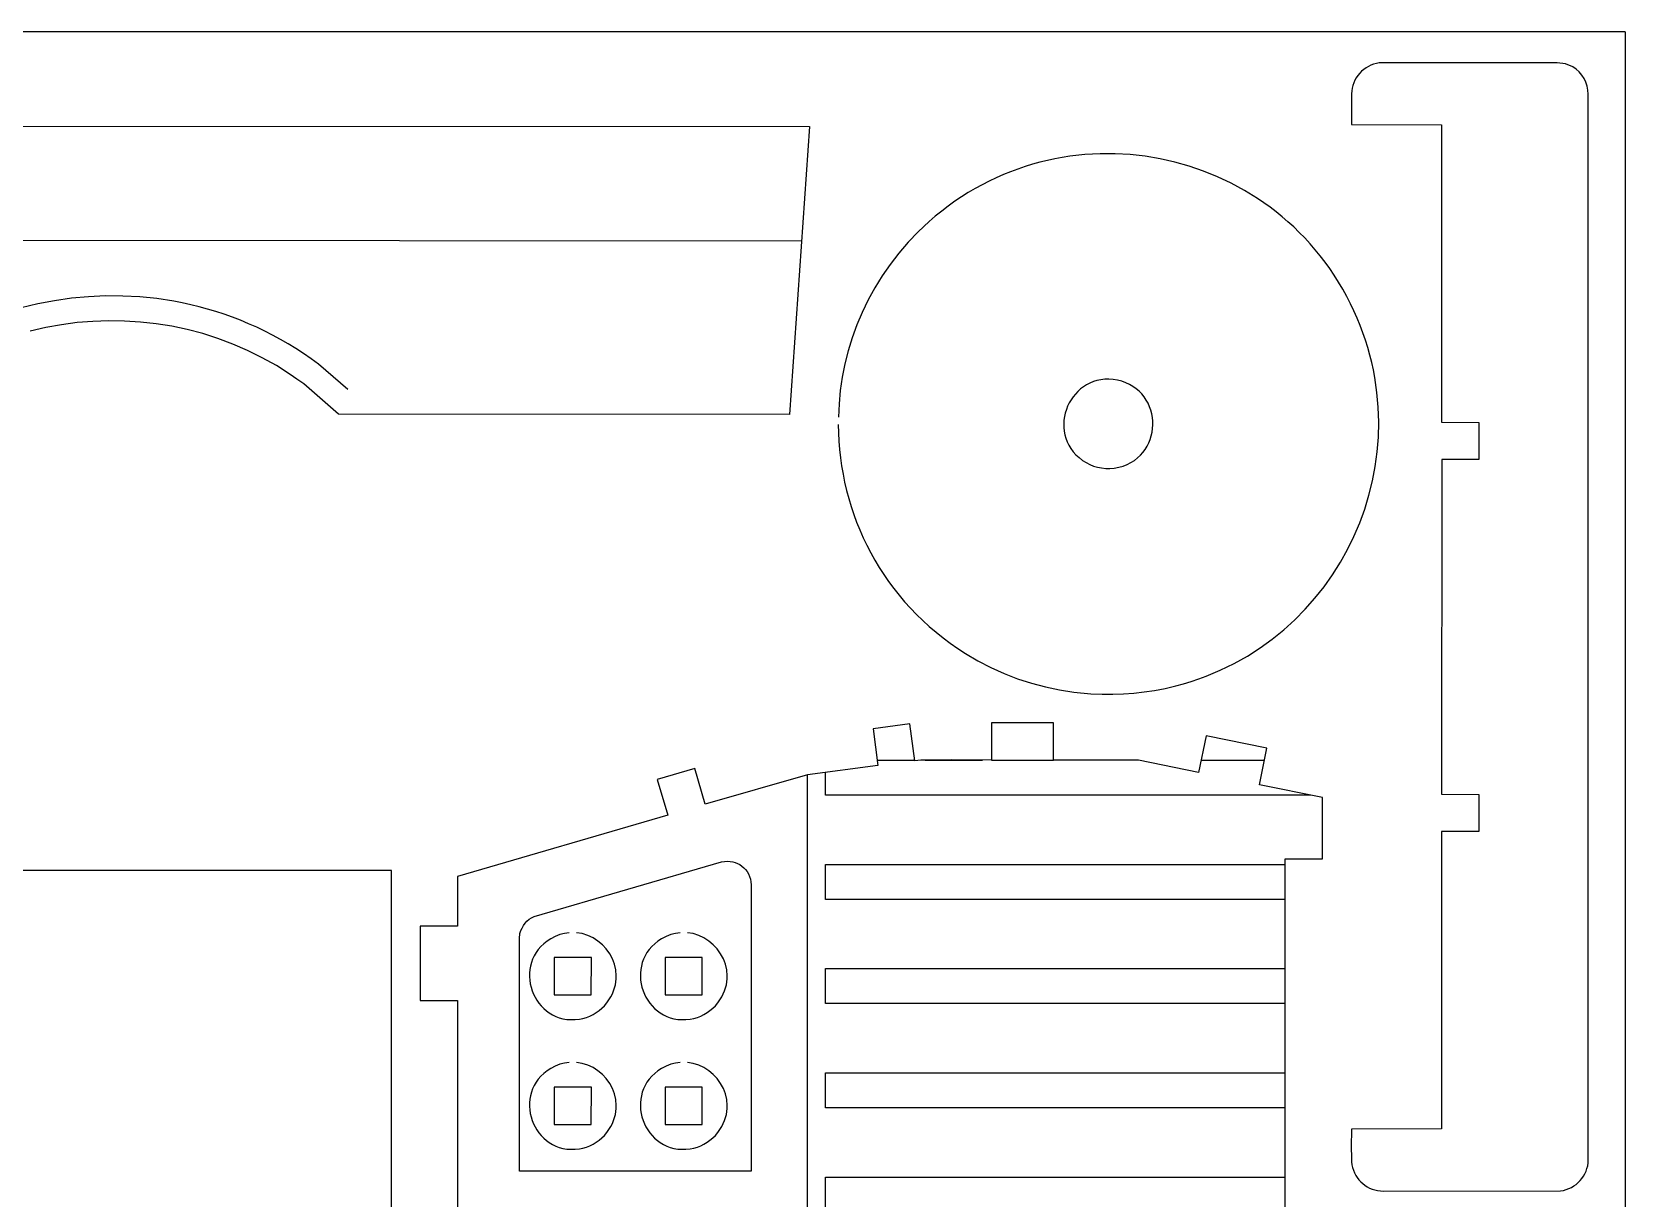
# Model space of a CAD drawing. Extents: x 279 to 859, y 491 to 871.
# Drawn here: x 748 to 858.6, y 790.1 to 871 of the extents above; entities that cross this region are included whole.
import ezdxf

# ---------------------------------------------------------------- set-up
doc = ezdxf.new("R2010")
doc.units = 0
doc.layers.get('0').update_dxf_attribs({"linetype": 'CONTINUOUS'})

msp = doc.modelspace()

# ---------------------------------------------------------------- linework, layer by layer
at = {"color": 7}
for q in [(278.559376, 871.005032), (858.559376, 491.005032)]:
    msp.add_line((858.559376, 871.005032), q, dxfattribs=at)
at = {"color": 3}
for p, q in [((841.301931, 868.811936), (841.111857, 868.760143)), ((841.4977, 868.845988), (841.301931, 868.811936)), ((853.8529, 868.858388), (841.4977, 868.845988)), ((854.4145, 868.783988), (853.8529, 868.858388)), ((854.921, 868.572588), (854.4145, 868.783988)), ((839.910159, 867.821963), (839.814042, 867.653569)), ((840.020511, 867.98123), (839.910159, 867.821963)), ((840.14415, 868.130413), (840.020511, 867.98123)), ((840.280126, 868.268555), (840.14415, 868.130413)), ((840.427491, 868.394698), (840.280126, 868.268555)), ((840.585295, 868.507886), (840.427491, 868.394698)), ((840.752591, 868.60716), (840.585295, 868.507886)), ((840.928428, 868.691565), (840.752591, 868.60716)), ((841.111857, 868.760143), (840.928428, 868.691565)), ((855.155836, 868.414053), (854.921, 868.572588)), ((855.366422, 868.224612), (855.155836, 868.414053)), ((855.550659, 868.008712), (855.366422, 868.224612)), ((855.70645, 867.770801), (855.550659, 868.008712)), ((855.831697, 867.515326), (855.70645, 867.770801)), ((839.590906, 866.907862), (839.5802, 866.708188)), ((839.5802, 866.708188), (839.5802, 864.571588)), ((839.620593, 867.103194), (839.590906, 866.907862)), ((839.66831, 867.293227), (839.620593, 867.103194)), ((839.733109, 867.477004), (839.66831, 867.293227)), ((839.814042, 867.653569), (839.733109, 867.477004)), ((855.924303, 867.246734), (855.831697, 867.515326)), ((855.98217, 866.969472), (855.924303, 867.246734)), ((856.0032, 866.687988), (855.98217, 866.969472)), ((856.0032, 792.745988), (856.0032, 866.687988)), ((708.505869, 864.472274), (801.966669, 864.447574)), ((801.966669, 864.447574), (800.581269, 844.459574)), ((839.5802, 864.571588), (845.8118, 864.557788)), ((845.8118, 864.557788), (845.8202, 843.931888)), ((818.993408, 862.196851), (818.47523, 862.085929)), ((819.513443, 862.292773), (818.993408, 862.196851)), ((820.035008, 862.373761), (819.513443, 862.292773)), ((821.081409, 862.491194), (820.035008, 862.373761)), ((822.129983, 862.549671), (821.081409, 862.491194)), ((823.178101, 862.549717), (822.129983, 862.549671)), ((824.223135, 862.491851), (823.178101, 862.549717)), ((825.262457, 862.376598), (824.223135, 862.491851)), ((826.293438, 862.204478), (825.262457, 862.376598)), ((827.31345, 861.976014), (826.293438, 862.204478)), ((815.423568, 861.101746), (814.927591, 860.883998)), ((815.923701, 861.304038), (815.423568, 861.101746)), ((816.427664, 861.490938), (815.923701, 861.304038)), ((816.935126, 861.662512), (816.427664, 861.490938)), ((817.445761, 861.818825), (816.935126, 861.662512)), ((817.959238, 861.959942), (817.445761, 861.818825)), ((818.47523, 862.085929), (817.959238, 861.959942)), ((828.319863, 861.691728), (827.31345, 861.976014)), ((829.310051, 861.352143), (828.319863, 861.691728)), ((830.281384, 860.95778), (829.310051, 861.352143)), ((813.467892, 860.137361), (812.99183, 859.857134)), ((813.949425, 860.401871), (813.467892, 860.137361)), ((814.436101, 860.650728), (813.949425, 860.401871)), ((814.927591, 860.883998), (814.436101, 860.650728)), ((831.231234, 860.509161), (830.281384, 860.95778)), ((832.156972, 860.00681), (831.231234, 860.509161)), ((833.055971, 859.451247), (832.156972, 860.00681)), ((811.599761, 858.921492), (811.148871, 858.577741)), ((812.057436, 859.249264), (811.599761, 858.921492)), ((812.521569, 859.561123), (812.057436, 859.249264)), ((812.99183, 859.857134), (812.521569, 859.561123)), ((833.494621, 859.153674), (833.055971, 859.451247)), ((833.9256, 858.842995), (833.494621, 859.153674)), ((834.348581, 858.519274), (833.9256, 858.842995)), ((810.268763, 857.84204), (809.521207, 857.142076)), ((810.705096, 858.217945), (810.268763, 857.84204)), ((811.148871, 858.577741), (810.705096, 858.217945)), ((834.763234, 858.182577), (834.348581, 858.519274)), ((835.16923, 857.832968), (834.763234, 858.182577)), ((835.566241, 857.470514), (835.16923, 857.832968)), ((574.535869, 856.683274), (801.415769, 856.499274)), ((809.521207, 857.142076), (808.821637, 856.413503)), ((835.953939, 857.095279), (835.566241, 857.470514)), ((836.331995, 856.707328), (835.953939, 857.095279)), ((836.700081, 856.306728), (836.331995, 856.707328)), ((808.169896, 855.658208), (807.56583, 854.878075)), ((808.821637, 856.413503), (808.169896, 855.658208)), ((837.057867, 855.893543), (836.700081, 856.306728)), ((837.405026, 855.467838), (837.057867, 855.893543)), ((807.56583, 854.878075), (807.009283, 854.074991)), ((837.741228, 855.029679), (837.405026, 855.467838)), ((838.066146, 854.579131), (837.741228, 855.029679)), ((838.37945, 854.116259), (838.066146, 854.579131)), ((807.009283, 854.074991), (806.500099, 853.250842)), ((838.680812, 853.641129), (838.37945, 854.116259)), ((838.969904, 853.153806), (838.680812, 853.641129)), ((806.038123, 852.407513), (805.6232, 851.54689)), ((806.500099, 853.250842), (806.038123, 852.407513)), ((839.246398, 852.654354), (838.969904, 853.153806)), ((839.509963, 852.14284), (839.246398, 852.654354)), ((805.6232, 851.54689), (805.255175, 850.67086)), ((839.749602, 851.642196), (839.509963, 852.14284)), ((839.972975, 851.138528), (839.749602, 851.642196)), ((840.18021, 850.632118), (839.972975, 851.138528)), ((748.994758, 850.493879), (747.921044, 850.245558)), ((750.077607, 850.689699), (748.994758, 850.493879)), ((751.167431, 850.832894), (750.077607, 850.689699)), ((752.262073, 850.92334), (751.167431, 850.832894)), ((753.359376, 850.960914), (752.262073, 850.92334)), ((754.45718, 850.945491), (753.359376, 850.960914)), ((755.553328, 850.876948), (754.45718, 850.945491)), ((756.645662, 850.75516), (755.553328, 850.876948)), ((757.732023, 850.580004), (756.645662, 850.75516)), ((758.810255, 850.351355), (757.732023, 850.580004)), ((759.878199, 850.069091), (758.810255, 850.351355)), ((760.933697, 849.733086), (759.878199, 850.069091)), ((805.255175, 850.67086), (804.933891, 849.781308)), ((840.371437, 850.123244), (840.18021, 850.632118)), ((840.546782, 849.612184), (840.371437, 850.123244)), ((761.97459, 849.343217), (760.933697, 849.733086)), ((762.998722, 848.89936), (761.97459, 849.343217)), ((764.003934, 848.401391), (762.998722, 848.89936)), ((804.659193, 848.88012), (804.430927, 847.969181)), ((804.933891, 849.781308), (804.659193, 848.88012)), ((840.706375, 849.099219), (840.546782, 849.612184)), ((840.850342, 848.584627), (840.706375, 849.099219)), ((764.988068, 847.849186), (764.003934, 848.401391)), ((765.948965, 847.242622), (764.988068, 847.849186)), ((804.430927, 847.969181), (804.248936, 847.050378)), ((840.978813, 848.068688), (840.850342, 848.584627)), ((841.091916, 847.55168), (840.978813, 848.068688)), ((766.420027, 846.918916), (765.948965, 847.242622)), ((766.884469, 846.581574), (766.420027, 846.918916)), ((804.248936, 847.050378), (804.113066, 846.125596)), ((841.189778, 847.033883), (841.091916, 847.55168)), ((841.340293, 845.997038), (841.189778, 847.033883)), ((769.296669, 844.486674), (766.884469, 846.581574)), ((804.113066, 846.125596), (804.02316, 845.196722)), ((841.431384, 844.960385), (841.340293, 845.997038)), ((800.581269, 844.459574), (769.296669, 844.486674)), ((804.02316, 845.196722), (803.979063, 844.26564)), ((841.464077, 843.926158), (841.431384, 844.960385)), ((803.974263, 843.76564), (803.985001, 843.188731)), ((841.439396, 842.896589), (841.464077, 843.926158)), ((845.8202, 843.931888), (848.3996, 843.915088)), ((848.3996, 843.915088), (848.4006, 841.340388)), ((803.985001, 843.188731), (804.013196, 842.612534)), ((804.013196, 842.612534), (804.058812, 842.037498)), ((841.358366, 841.873912), (841.439396, 842.896589)), ((804.058812, 842.037498), (804.12181, 841.464071)), ((804.12181, 841.464071), (804.202156, 840.892701)), ((841.222013, 840.86036), (841.358366, 841.873912)), ((845.8341, 841.334988), (845.8202, 818.133088)), ((848.4006, 841.340388), (845.8341, 841.334988)), ((804.202156, 840.892701), (804.29981, 840.323838)), ((804.29981, 840.323838), (804.414737, 839.757929)), ((841.031362, 839.858166), (841.222013, 840.86036)), ((804.414737, 839.757929), (804.546899, 839.195423)), ((804.546899, 839.195423), (804.696259, 838.636769)), ((840.787437, 838.869562), (841.031362, 839.858166)), ((804.696259, 838.636769), (804.862781, 838.082414)), ((804.862781, 838.082414), (805.046427, 837.532809)), ((840.143869, 836.94206), (840.491265, 837.896783)), ((840.491265, 837.896783), (840.787437, 838.869562)), ((805.046427, 837.532809), (805.24716, 836.9884)), ((805.24716, 836.9884), (805.464944, 836.449636)), ((839.746275, 836.007628), (840.143869, 836.94206)), ((805.464944, 836.449636), (805.69974, 835.916966)), ((805.69974, 835.916966), (805.951513, 835.390839)), ((839.299509, 835.095719), (839.746275, 836.007628)), ((805.951513, 835.390839), (806.220225, 834.871703)), ((806.220225, 834.871703), (806.50584, 834.360006)), ((838.804595, 834.208566), (839.299509, 835.095719)), ((806.50584, 834.360006), (806.80832, 833.856197)), ((806.80832, 833.856197), (807.127628, 833.360724)), ((838.262559, 833.348402), (838.804595, 834.208566)), ((807.127628, 833.360724), (807.463727, 832.874036)), ((807.463727, 832.874036), (807.81658, 832.396581)), ((807.81658, 832.396581), (808.186151, 831.928808)), ((837.041219, 831.717974), (837.674425, 832.517461)), ((837.674425, 832.517461), (838.262559, 833.348402)), ((808.186151, 831.928808), (808.572402, 831.471165)), ((808.572402, 831.471165), (808.975296, 831.024101)), ((836.363965, 830.952177), (837.041219, 831.717974)), ((808.975296, 831.024101), (809.394796, 830.588064)), ((809.394796, 830.588064), (809.830866, 830.163503)), ((809.830866, 830.163503), (810.283467, 829.750866)), ((834.881418, 829.530579), (835.64369, 830.222301)), ((835.64369, 830.222301), (836.363965, 830.952177)), ((810.283467, 829.750866), (810.752564, 829.350602)), ((810.752564, 829.350602), (811.238119, 828.963159)), ((834.078174, 828.879246), (834.881418, 829.530579)), ((811.238119, 828.963159), (811.740095, 828.588985)), ((811.740095, 828.588985), (812.258455, 828.228529)), ((812.258455, 828.228529), (812.793163, 827.88224)), ((812.793163, 827.88224), (813.659845, 827.373409)), ((832.35287, 827.706673), (833.234983, 828.270533)), ((833.234983, 828.270533), (834.078174, 828.879246)), ((813.659845, 827.373409), (814.554018, 826.91179)), ((814.554018, 826.91179), (815.472535, 826.498547)), ((830.475981, 826.722448), (830.958966, 826.94987)), ((830.958966, 826.94987), (831.432861, 827.189901)), ((831.432861, 827.189901), (831.897539, 827.442262)), ((831.897539, 827.442262), (832.35287, 827.706673)), ((815.472535, 826.498547), (816.41225, 826.13484)), ((816.41225, 826.13484), (817.370017, 825.821834)), ((817.370017, 825.821834), (818.34269, 825.56069)), ((827.394363, 825.63834), (827.929195, 825.784246)), ((827.929195, 825.784246), (828.455707, 825.944435)), ((828.455707, 825.944435), (828.973769, 826.118629)), ((828.973769, 826.118629), (829.483254, 826.306549)), ((829.483254, 826.306549), (829.984034, 826.507915)), ((829.984034, 826.507915), (830.475981, 826.722448)), ((818.34269, 825.56069), (819.32712, 825.352572)), ((819.32712, 825.352572), (820.320163, 825.19864)), ((820.320163, 825.19864), (821.504263, 825.08604)), ((821.504263, 825.08604), (822.276779, 825.068998)), ((822.276779, 825.068998), (823.022936, 825.070004)), ((823.022936, 825.070004), (823.750735, 825.092332)), ((823.750735, 825.092332), (824.468175, 825.139253)), ((824.468175, 825.139253), (825.183258, 825.214041)), ((825.183258, 825.214041), (825.903983, 825.31997)), ((825.903983, 825.31997), (826.638351, 825.460312)), ((826.638351, 825.460312), (827.394363, 825.63834)), ((808.938563, 822.999476), (806.381063, 822.662776)), ((806.381063, 822.662776), (806.717763, 820.105176)), ((809.275263, 820.441876), (808.938563, 822.999476)), ((818.891663, 823.061676), (814.594163, 823.061676)), ((814.594163, 823.061676), (814.594163, 820.481476)), ((818.891663, 820.481476), (818.891663, 823.061676)), ((829.484163, 822.159176), (828.972063, 819.632676)), ((833.699663, 821.304676), (829.484163, 822.159176)), ((833.187463, 818.778276), (833.699663, 821.304676)), ((809.688778, 820.47361), (809.275263, 820.441876)), ((810.29333, 820.492192), (809.688778, 820.47361)), ((811.8371, 820.500901), (810.29333, 820.492192)), ((814.594163, 820.481476), (811.8371, 820.500901)), ((824.790563, 820.481476), (818.891663, 820.481476)), ((828.972063, 819.632676), (824.790563, 820.481476)), ((794.023163, 819.904276), (791.417463, 819.143276)), ((791.417463, 819.143276), (792.141763, 816.667776)), ((794.747363, 817.428776), (794.023163, 819.904276)), ((801.828863, 819.460076), (794.747363, 817.428776)), ((806.717763, 820.105176), (801.828863, 819.460076)), ((837.558663, 817.884276), (833.187463, 818.778276)), ((845.8202, 818.133088), (848.4006, 818.111388)), ((848.4006, 818.111388), (848.4006, 815.532088)), ((837.558663, 813.634776), (837.558663, 817.884276)), ((792.141763, 816.667776), (777.554563, 812.401276)), ((845.8243, 815.531688), (845.8202, 794.910188)), ((848.4006, 815.532088), (845.8243, 815.531688)), ((834.978463, 745.372176), (834.978463, 813.634776)), ((834.978463, 813.634776), (837.558663, 813.634776)), ((772.971449, 812.831776), (701.574549, 812.831776)), ((772.971449, 737.052376), (772.971449, 812.831776)), ((782.875763, 809.641476), (795.861963, 813.425576)), ((795.861963, 813.425576), (796.069923, 813.457027)), ((796.069923, 813.457027), (796.27101, 813.467862)), ((796.27101, 813.467862), (796.464465, 813.458755)), ((796.464465, 813.458755), (796.64953, 813.430376)), ((796.64953, 813.430376), (796.825447, 813.383398)), ((796.825447, 813.383398), (796.991458, 813.31849)), ((796.991458, 813.31849), (797.146803, 813.236326)), ((797.146803, 813.236326), (797.290725, 813.137576)), ((797.290725, 813.137576), (797.422466, 813.022912)), ((797.422466, 813.022912), (797.541267, 812.893006)), ((797.541267, 812.893006), (797.646369, 812.748528)), ((797.646369, 812.748528), (797.737015, 812.590151)), ((797.737015, 812.590151), (797.812445, 812.418546)), ((797.812445, 812.418546), (797.871902, 812.234384)), ((777.554563, 812.401276), (777.554563, 808.961076)), ((797.871902, 812.234384), (797.914628, 812.038337)), ((797.914628, 812.038337), (797.939863, 811.831076)), ((797.939863, 811.831076), (797.933563, 791.975676)), ((782.128409, 809.011807), (782.242813, 809.172689)), ((782.242813, 809.172689), (782.374748, 809.318687)), ((782.374748, 809.318687), (782.524216, 809.447212)), ((782.524216, 809.447212), (782.69122, 809.555672)), ((782.69122, 809.555672), (782.875763, 809.641476)), ((777.554563, 808.961076), (774.974263, 808.961076)), ((774.974263, 808.961076), (774.974263, 803.800576)), ((781.852463, 808.114176), (781.890363, 808.465776)), ((781.853463, 791.981076), (781.852463, 808.114176)), ((781.890363, 808.465776), (781.952187, 808.65576)), ((781.952187, 808.65576), (782.031535, 808.838634)), ((782.031535, 808.838634), (782.128409, 809.011807)), ((774.974263, 803.800576), (777.546063, 803.800576)), ((777.546063, 803.800576), (777.546063, 755.206476)), ((839.5836, 794.889088), (839.563337, 793.626426)), ((845.8202, 794.910188), (839.5836, 794.889088)), ((839.563337, 793.626426), (839.566992, 792.912928)), ((839.566992, 792.912928), (839.580457, 792.623357)), ((839.580457, 792.623357), (839.6048, 792.411988)), ((855.960398, 792.338917), (855.990894, 792.539086)), ((855.990894, 792.539086), (856.0032, 792.745988)), ((797.933563, 791.975676), (781.853463, 791.981076)), ((839.6048, 792.411988), (839.649869, 792.217175)), ((839.649869, 792.217175), (839.710585, 792.029911)), ((839.710585, 792.029911), (839.786189, 791.850887)), ((839.786189, 791.850887), (839.875923, 791.680796)), ((839.875923, 791.680796), (839.979031, 791.520332)), ((839.979031, 791.520332), (840.094753, 791.370187)), ((855.440275, 791.314926), (855.563093, 791.461334)), ((855.563093, 791.461334), (855.672527, 791.618294)), ((855.672527, 791.618294), (855.767776, 791.785168)), ((855.767776, 791.785168), (855.848037, 791.961321)), ((855.848037, 791.961321), (855.912512, 792.146116)), ((855.912512, 792.146116), (855.960398, 792.338917)), ((840.094753, 791.370187), (840.222333, 791.231054)), ((840.222333, 791.231054), (840.361012, 791.103626)), ((840.361012, 791.103626), (840.510034, 790.988595)), ((840.510034, 790.988595), (840.668639, 790.886654)), ((840.668639, 790.886654), (840.83607, 790.798495)), ((840.83607, 790.798495), (841.01157, 790.724812)), ((841.01157, 790.724812), (841.194381, 790.666297)), ((841.194381, 790.666297), (841.383745, 790.623643)), ((841.383745, 790.623643), (841.578904, 790.597543)), ((841.578904, 790.597543), (841.7791, 790.588688)), ((841.7791, 790.588688), (854.072, 790.599888)), ((854.072, 790.599888), (854.27306, 790.638972)), ((854.27306, 790.638972), (854.467143, 790.693699)), ((854.467143, 790.693699), (854.653448, 790.763433)), ((854.653448, 790.763433), (854.831175, 790.847537)), ((854.831175, 790.847537), (854.999522, 790.945375)), ((854.999522, 790.945375), (855.157688, 791.05631)), ((855.157688, 791.05631), (855.304873, 791.179706)), ((855.304873, 791.179706), (855.440275, 791.314926))]:
    msp.add_line(p, q, dxfattribs=at)
at = {"color": 1}
for p, q in [((749.608357, 852.355361), (748.445657, 852.131703)), ((750.780218, 852.522627), (749.608357, 852.355361)), ((751.958969, 852.633051), (750.780218, 852.522627)), ((753.14234, 852.686187), (751.958969, 852.633051)), ((754.328059, 852.681587), (753.14234, 852.686187)), ((755.513857, 852.618802), (754.328059, 852.681587)), ((756.697461, 852.497385), (755.513857, 852.618802)), ((757.8766, 852.316889), (756.697461, 852.497385)), ((758.463787, 852.204347), (757.8766, 852.316889)), ((759.049005, 852.076866), (758.463787, 852.204347)), ((748.445657, 852.131703), (747.29439, 851.852098)), ((759.631972, 851.934392), (759.049005, 852.076866)), ((760.212404, 851.776868), (759.631972, 851.934392)), ((760.790016, 851.604238), (760.212404, 851.776868)), ((761.364526, 851.416447), (760.790016, 851.604238)), ((761.935648, 851.213438), (761.364526, 851.416447)), ((762.5031, 850.995156), (761.935648, 851.213438)), ((763.066597, 850.761544), (762.5031, 850.995156)), ((763.625855, 850.512546), (763.066597, 850.761544)), ((764.180591, 850.248108), (763.625855, 850.512546)), ((764.730521, 849.968171), (764.180591, 850.248108)), ((765.27536, 849.672682), (764.730521, 849.968171)), ((765.814825, 849.361583), (765.27536, 849.672682)), ((766.348633, 849.034818), (765.814825, 849.361583)), ((766.876499, 848.692333), (766.348633, 849.034818)), ((767.398139, 848.33407), (766.876499, 848.692333)), ((767.913269, 847.959974), (767.398139, 848.33407)), ((769.939869, 846.206274), (767.913269, 847.959974)), ((806.667763, 820.485076), (809.269663, 820.485076)), ((814.594163, 820.485076), (818.891663, 820.485076)), ((829.144863, 820.485076), (833.533463, 820.485076)), ((801.828863, 739.546876), (801.828863, 819.460076)), ((803.083963, 818.054376), (803.083963, 819.625676)), ((836.727063, 818.054376), (803.083963, 818.054376)), ((803.083963, 810.823776), (803.083963, 813.254376)), ((803.083963, 813.254376), (834.978463, 813.254376)), ((834.978463, 810.823776), (803.083963, 810.823776)), ((803.083963, 803.593076), (803.083963, 806.023876)), ((803.083963, 806.023876), (834.978463, 806.023876)), ((834.978463, 803.593076), (803.083963, 803.593076)), ((803.083963, 796.362476), (803.083963, 798.793176)), ((803.083963, 798.793176), (834.978463, 798.793176)), ((834.978463, 796.362476), (803.083963, 796.362476)), ((803.083963, 789.131876), (803.083963, 791.562476)), ((803.083963, 791.562476), (834.978463, 791.562476))]:
    msp.add_line(p, q, dxfattribs=at)
at = {"color": 5}
for p, q in [((821.666328, 846.740305), (821.426066, 846.642091)), ((821.918264, 846.81748), (821.666328, 846.740305)), ((822.18129, 846.872273), (821.918264, 846.81748)), ((822.454825, 846.903339), (822.18129, 846.872273)), ((822.738287, 846.909335), (822.454825, 846.903339)), ((823.031094, 846.888917), (822.738287, 846.909335)), ((823.332663, 846.84074), (823.031094, 846.888917)), ((823.632492, 846.76546), (823.332663, 846.84074)), ((823.913115, 846.667161), (823.632492, 846.76546)), ((820.262234, 845.686248), (820.119986, 845.47839)), ((820.420231, 845.882474), (820.262234, 845.686248)), ((820.593395, 846.065725), (820.420231, 845.882474)), ((820.781142, 846.234655), (820.593395, 846.065725)), ((820.982891, 846.387923), (820.781142, 846.234655)), ((821.19806, 846.524183), (820.982891, 846.387923)), ((821.426066, 846.642091), (821.19806, 846.524183)), ((824.17447, 846.5474), (823.913115, 846.667161)), ((824.416499, 846.407733), (824.17447, 846.5474)), ((824.639141, 846.249717), (824.416499, 846.407733)), ((824.842336, 846.074907), (824.639141, 846.249717)), ((825.026023, 845.884861), (824.842336, 846.074907)), ((825.190144, 845.681133), (825.026023, 845.884861)), ((825.334638, 845.46528), (825.190144, 845.681133)), ((819.72012, 844.557514), (819.665346, 844.311653)), ((819.793553, 844.798462), (819.72012, 844.557514)), ((819.885063, 845.033153), (819.793553, 844.798462)), ((819.994068, 845.260244), (819.885063, 845.033153)), ((820.119986, 845.47839), (819.994068, 845.260244)), ((825.459444, 845.238858), (825.334638, 845.46528)), ((825.564503, 845.003424), (825.459444, 845.238858)), ((825.649755, 844.760533), (825.564503, 845.003424)), ((825.71514, 844.511742), (825.649755, 844.760533)), ((825.760597, 844.258606), (825.71514, 844.511742)), ((819.629813, 844.062224), (819.614105, 843.810569)), ((819.614105, 843.810569), (819.618801, 843.558033)), ((819.618801, 843.558033), (819.644486, 843.305959)), ((819.665346, 844.311653), (819.629813, 844.062224)), ((825.741949, 843.233747), (825.776802, 843.488697)), ((825.786066, 844.002683), (825.760597, 844.258606)), ((825.776802, 843.488697), (825.791488, 843.745528)), ((825.791488, 843.745528), (825.786066, 844.002683)), ((819.644486, 843.305959), (819.691741, 843.055692)), ((819.691741, 843.055692), (819.761148, 842.808575)), ((819.761148, 842.808575), (819.85329, 842.565952)), ((819.85329, 842.565952), (819.968748, 842.329166)), ((819.968748, 842.329166), (820.108105, 842.099562)), ((825.263065, 842.041668), (825.399658, 842.263873)), ((825.399658, 842.263873), (825.515782, 842.49574)), ((825.515782, 842.49574), (825.611499, 842.735712)), ((825.611499, 842.735712), (825.686868, 842.982233)), ((825.686868, 842.982233), (825.741949, 843.233747)), ((820.108105, 842.099562), (820.271943, 841.878484)), ((820.271943, 841.878484), (820.460843, 841.667275)), ((820.460843, 841.667275), (820.67539, 841.467279)), ((820.67539, 841.467279), (820.916163, 841.27984)), ((820.916163, 841.27984), (821.163017, 841.121925)), ((824.27098, 841.130024), (824.510814, 841.280581)), ((824.510814, 841.280581), (824.729879, 841.44858)), ((824.729879, 841.44858), (824.928236, 841.632465)), ((824.928236, 841.632465), (825.105944, 841.830679)), ((825.105944, 841.830679), (825.263065, 842.041668)), ((821.163017, 841.121925), (821.41996, 840.990994)), ((821.41996, 840.990994), (821.68573, 840.886354)), ((821.68573, 840.886354), (821.959063, 840.807315)), ((821.959063, 840.807315), (822.238696, 840.753186)), ((822.238696, 840.753186), (822.523366, 840.723275)), ((822.523366, 840.723275), (822.811809, 840.71689)), ((822.811809, 840.71689), (823.102763, 840.73334)), ((823.102763, 840.73334), (823.42627, 840.798567)), ((823.42627, 840.798567), (823.728768, 840.887461)), ((823.728768, 840.887461), (824.010319, 840.998466)), ((824.010319, 840.998466), (824.27098, 841.130024)), ((809.995463, 820.485076), (813.975463, 820.485076)), ((784.260963, 806.785876), (784.260663, 804.206176)), ((786.840963, 806.785876), (784.260963, 806.785876)), ((786.840063, 804.205576), (786.840963, 806.760376)), ((786.840963, 806.760376), (786.840963, 806.785876)), ((791.957563, 806.785876), (791.957263, 804.206176)), ((794.537563, 806.785876), (791.957563, 806.785876)), ((794.536663, 804.205576), (794.537563, 806.760376)), ((794.537563, 806.760376), (794.537563, 806.785876)), ((784.260663, 804.206176), (786.840063, 804.205576)), ((791.957263, 804.206176), (794.536663, 804.205576)), ((784.260963, 797.789976), (784.260663, 795.210276)), ((786.840963, 797.789976), (784.260963, 797.789976)), ((786.840063, 795.209676), (786.840963, 797.764476)), ((786.840963, 797.764476), (786.840963, 797.789976)), ((791.957563, 797.789976), (791.957263, 795.210276)), ((794.537563, 797.789976), (791.957563, 797.789976)), ((794.536663, 795.209676), (794.537563, 797.764476)), ((794.537563, 797.764476), (794.537563, 797.789976)), ((784.260663, 795.210276), (786.840063, 795.209676)), ((791.957263, 795.210276), (794.536663, 795.209676))]:
    msp.add_line(p, q, dxfattribs=at)
at = {"color": 2}
for p, q in [((784.021063, 808.088976), (783.768217, 807.924123)), ((784.342924, 808.256884), (784.021063, 808.088976)), ((784.66575, 808.382389), (784.342924, 808.256884)), ((784.987733, 808.467412), (784.66575, 808.382389)), ((785.307063, 808.513876), (784.987733, 808.467412)), ((786.210237, 808.446711), (785.807063, 808.513076)), ((786.595976, 808.325462), (786.210237, 808.446711)), ((786.959975, 808.153936), (786.595976, 808.325462)), ((787.297929, 807.93674), (786.959975, 808.153936)), ((791.717663, 808.088976), (791.464817, 807.924123)), ((792.039524, 808.256884), (791.717663, 808.088976)), ((792.36235, 808.382389), (792.039524, 808.256884)), ((792.684333, 808.467412), (792.36235, 808.382389)), ((793.003663, 808.513876), (792.684333, 808.467412)), ((793.906837, 808.446711), (793.503663, 808.513076)), ((794.292576, 808.325462), (793.906837, 808.446711)), ((794.656575, 808.153936), (794.292576, 808.325462)), ((794.994529, 807.93674), (794.656575, 808.153936)), ((782.873254, 806.910052), (782.764645, 806.679019)), ((783.004664, 807.133535), (782.873254, 806.910052)), ((783.159369, 807.348075), (783.004664, 807.133535)), ((783.337866, 807.552281), (783.159369, 807.348075)), ((783.540651, 807.744761), (783.337866, 807.552281)), ((783.768217, 807.924123), (783.540651, 807.744761)), ((787.605532, 807.678483), (787.297929, 807.93674)), ((787.87848, 807.383771), (787.605532, 807.678483)), ((788.112467, 807.057213), (787.87848, 807.383771)), ((788.303188, 806.703414), (788.112467, 807.057213)), ((790.569854, 806.910052), (790.461245, 806.679019)), ((790.701264, 807.133535), (790.569854, 806.910052)), ((790.855969, 807.348075), (790.701264, 807.133535)), ((791.034466, 807.552281), (790.855969, 807.348075)), ((791.237251, 807.744761), (791.034466, 807.552281)), ((791.464817, 807.924123), (791.237251, 807.744761)), ((795.302132, 807.678483), (794.994529, 807.93674)), ((795.57508, 807.383771), (795.302132, 807.678483)), ((795.809067, 807.057213), (795.57508, 807.383771)), ((795.999788, 806.703414), (795.809067, 807.057213)), ((782.57066, 805.954532), (782.548294, 805.707213)), ((782.613843, 806.199867), (782.57066, 805.954532)), ((782.67834, 806.441826), (782.613843, 806.199867)), ((782.764645, 806.679019), (782.67834, 806.441826)), ((788.446338, 806.326983), (788.303188, 806.703414)), ((788.537612, 805.932527), (788.446338, 806.326983)), ((788.572704, 805.524653), (788.537612, 805.932527)), ((790.26726, 805.954532), (790.244894, 805.707213)), ((790.310443, 806.199867), (790.26726, 805.954532)), ((790.37494, 806.441826), (790.310443, 806.199867)), ((790.461245, 806.679019), (790.37494, 806.441826)), ((796.142938, 806.326983), (795.999788, 806.703414)), ((796.234212, 805.932527), (796.142938, 806.326983)), ((796.269304, 805.524653), (796.234212, 805.932527)), ((782.548294, 805.707213), (782.54625, 805.459303)), ((782.54625, 805.459303), (782.564031, 805.212192)), ((782.564031, 805.212192), (782.601143, 804.967273)), ((782.601143, 804.967273), (782.65709, 804.725937)), ((782.65709, 804.725937), (782.731375, 804.489576)), ((788.386388, 804.476502), (788.457124, 804.687081)), ((788.457124, 804.687081), (788.510585, 804.897762)), ((788.510585, 804.897762), (788.54731, 805.107969)), ((788.54731, 805.107969), (788.567837, 805.317124)), ((788.567837, 805.317124), (788.572704, 805.524653)), ((790.244894, 805.707213), (790.24285, 805.459303)), ((790.24285, 805.459303), (790.260631, 805.212192)), ((790.260631, 805.212192), (790.297743, 804.967273)), ((790.297743, 804.967273), (790.35369, 804.725937)), ((790.35369, 804.725937), (790.427975, 804.489576)), ((796.082988, 804.476502), (796.153724, 804.687081)), ((796.153724, 804.687081), (796.207185, 804.897762)), ((796.207185, 804.897762), (796.24391, 805.107969)), ((796.24391, 805.107969), (796.264437, 805.317124)), ((796.264437, 805.317124), (796.269304, 805.524653)), ((782.731375, 804.489576), (782.823504, 804.259582)), ((782.823504, 804.259582), (782.932981, 804.037347)), ((782.932981, 804.037347), (783.059309, 803.824262)), ((783.059309, 803.824262), (783.201994, 803.621719)), ((783.201994, 803.621719), (783.360539, 803.431109)), ((787.754763, 803.445276), (787.919942, 803.646712)), ((787.919942, 803.646712), (788.065156, 803.851128)), ((788.065156, 803.851128), (788.190942, 804.057949)), ((788.190942, 804.057949), (788.297841, 804.266599)), ((788.297841, 804.266599), (788.386388, 804.476502)), ((790.427975, 804.489576), (790.520104, 804.259582)), ((790.520104, 804.259582), (790.629581, 804.037347)), ((790.629581, 804.037347), (790.755909, 803.824262)), ((790.755909, 803.824262), (790.898594, 803.621719)), ((790.898594, 803.621719), (791.057139, 803.431109)), ((795.451363, 803.445276), (795.616542, 803.646712)), ((795.616542, 803.646712), (795.761756, 803.851128)), ((795.761756, 803.851128), (795.887542, 804.057949)), ((795.887542, 804.057949), (795.994441, 804.266599)), ((795.994441, 804.266599), (796.082988, 804.476502)), ((783.360539, 803.431109), (783.534449, 803.253825)), ((783.534449, 803.253825), (783.723228, 803.091259)), ((783.723228, 803.091259), (783.92638, 802.944801)), ((783.92638, 802.944801), (784.14341, 802.815845)), ((784.14341, 802.815845), (784.373823, 802.70578)), ((784.373823, 802.70578), (784.617122, 802.616001)), ((784.617122, 802.616001), (784.872811, 802.547897)), ((784.872811, 802.547897), (785.140396, 802.502861)), ((785.140396, 802.502861), (785.41938, 802.482284)), ((785.41938, 802.482284), (785.709267, 802.487559)), ((785.709267, 802.487559), (786.009563, 802.520076)), ((786.009563, 802.520076), (786.259656, 802.569708)), ((786.259656, 802.569708), (786.501175, 802.640283)), ((786.501175, 802.640283), (786.733845, 802.730761)), ((786.733845, 802.730761), (786.957388, 802.840101)), ((786.957388, 802.840101), (787.171528, 802.967264)), ((787.171528, 802.967264), (787.375988, 803.111208)), ((787.375988, 803.111208), (787.570492, 803.270892)), ((787.570492, 803.270892), (787.754763, 803.445276)), ((791.057139, 803.431109), (791.231049, 803.253825)), ((791.231049, 803.253825), (791.419828, 803.091259)), ((791.419828, 803.091259), (791.62298, 802.944801)), ((791.62298, 802.944801), (791.84001, 802.815845)), ((791.84001, 802.815845), (792.070423, 802.70578)), ((792.070423, 802.70578), (792.313722, 802.616001)), ((792.313722, 802.616001), (792.569411, 802.547897)), ((792.569411, 802.547897), (792.836996, 802.502861)), ((792.836996, 802.502861), (793.11598, 802.482284)), ((793.11598, 802.482284), (793.405867, 802.487559)), ((793.405867, 802.487559), (793.706163, 802.520076)), ((793.706163, 802.520076), (793.956256, 802.569708)), ((793.956256, 802.569708), (794.197775, 802.640283)), ((794.197775, 802.640283), (794.430445, 802.730761)), ((794.430445, 802.730761), (794.653988, 802.840101)), ((794.653988, 802.840101), (794.868128, 802.967264)), ((794.868128, 802.967264), (795.072588, 803.111208)), ((795.072588, 803.111208), (795.267092, 803.270892)), ((795.267092, 803.270892), (795.451363, 803.445276)), ((784.342924, 799.260984), (784.021063, 799.093076)), ((784.66575, 799.386489), (784.342924, 799.260984)), ((784.987733, 799.471512), (784.66575, 799.386489)), ((785.307063, 799.517976), (784.987733, 799.471512)), ((786.210237, 799.450811), (785.807063, 799.517176)), ((786.595976, 799.329562), (786.210237, 799.450811)), ((786.959975, 799.158036), (786.595976, 799.329562)), ((787.297929, 798.94084), (786.959975, 799.158036)), ((792.039524, 799.260984), (791.717663, 799.093076)), ((792.36235, 799.386489), (792.039524, 799.260984)), ((792.684333, 799.471512), (792.36235, 799.386489)), ((793.003663, 799.517976), (792.684333, 799.471512)), ((793.906837, 799.450811), (793.503663, 799.517176)), ((794.292576, 799.329562), (793.906837, 799.450811)), ((794.656575, 799.158036), (794.292576, 799.329562)), ((794.994529, 798.94084), (794.656575, 799.158036)), ((783.004664, 798.137635), (782.873254, 797.914152)), ((783.159369, 798.352175), (783.004664, 798.137635)), ((783.337866, 798.556381), (783.159369, 798.352175)), ((783.540651, 798.748861), (783.337866, 798.556381)), ((783.768217, 798.928223), (783.540651, 798.748861)), ((784.021063, 799.093076), (783.768217, 798.928223)), ((787.605532, 798.682583), (787.297929, 798.94084)), ((787.87848, 798.387871), (787.605532, 798.682583)), ((788.112467, 798.061313), (787.87848, 798.387871)), ((788.303188, 797.707514), (788.112467, 798.061313)), ((790.701264, 798.137635), (790.569854, 797.914152)), ((790.855969, 798.352175), (790.701264, 798.137635)), ((791.034466, 798.556381), (790.855969, 798.352175)), ((791.237251, 798.748861), (791.034466, 798.556381)), ((791.464817, 798.928223), (791.237251, 798.748861)), ((791.717663, 799.093076), (791.464817, 798.928223)), ((795.302132, 798.682583), (794.994529, 798.94084)), ((795.57508, 798.387871), (795.302132, 798.682583)), ((795.809067, 798.061313), (795.57508, 798.387871)), ((795.999788, 797.707514), (795.809067, 798.061313)), ((782.57066, 796.958632), (782.548294, 796.711313)), ((782.613843, 797.203967), (782.57066, 796.958632)), ((782.67834, 797.445926), (782.613843, 797.203967)), ((782.764645, 797.683119), (782.67834, 797.445926)), ((782.873254, 797.914152), (782.764645, 797.683119)), ((788.446338, 797.331083), (788.303188, 797.707514)), ((788.537612, 796.936627), (788.446338, 797.331083)), ((788.572704, 796.528753), (788.537612, 796.936627)), ((790.26726, 796.958632), (790.244894, 796.711313)), ((790.310443, 797.203967), (790.26726, 796.958632)), ((790.37494, 797.445926), (790.310443, 797.203967)), ((790.461245, 797.683119), (790.37494, 797.445926)), ((790.569854, 797.914152), (790.461245, 797.683119)), ((796.142938, 797.331083), (795.999788, 797.707514)), ((796.234212, 796.936627), (796.142938, 797.331083)), ((796.269304, 796.528753), (796.234212, 796.936627)), ((782.548294, 796.711313), (782.54625, 796.463403)), ((782.54625, 796.463403), (782.564031, 796.216292)), ((782.564031, 796.216292), (782.601143, 795.971373)), ((782.601143, 795.971373), (782.65709, 795.730037)), ((788.457124, 795.691181), (788.510585, 795.901862)), ((788.510585, 795.901862), (788.54731, 796.112069)), ((788.54731, 796.112069), (788.567837, 796.321224)), ((788.567837, 796.321224), (788.572704, 796.528753)), ((790.244894, 796.711313), (790.24285, 796.463403)), ((790.24285, 796.463403), (790.260631, 796.216292)), ((790.260631, 796.216292), (790.297743, 795.971373)), ((790.297743, 795.971373), (790.35369, 795.730037)), ((796.153724, 795.691181), (796.207185, 795.901862)), ((796.207185, 795.901862), (796.24391, 796.112069)), ((796.24391, 796.112069), (796.264437, 796.321224)), ((796.264437, 796.321224), (796.269304, 796.528753)), ((782.65709, 795.730037), (782.731375, 795.493676)), ((782.731375, 795.493676), (782.823504, 795.263682)), ((782.823504, 795.263682), (782.932981, 795.041447)), ((782.932981, 795.041447), (783.059309, 794.828362)), ((783.059309, 794.828362), (783.201994, 794.625819)), ((787.919942, 794.650812), (788.065156, 794.855228)), ((788.065156, 794.855228), (788.190942, 795.062049)), ((788.190942, 795.062049), (788.297841, 795.270699)), ((788.297841, 795.270699), (788.386388, 795.480602)), ((788.386388, 795.480602), (788.457124, 795.691181)), ((790.35369, 795.730037), (790.427975, 795.493676)), ((790.427975, 795.493676), (790.520104, 795.263682)), ((790.520104, 795.263682), (790.629581, 795.041447)), ((790.629581, 795.041447), (790.755909, 794.828362)), ((790.755909, 794.828362), (790.898594, 794.625819)), ((795.616542, 794.650812), (795.761756, 794.855228)), ((795.761756, 794.855228), (795.887542, 795.062049)), ((795.887542, 795.062049), (795.994441, 795.270699)), ((795.994441, 795.270699), (796.082988, 795.480602)), ((796.082988, 795.480602), (796.153724, 795.691181)), ((783.201994, 794.625819), (783.360539, 794.435209)), ((783.360539, 794.435209), (783.534449, 794.257925)), ((783.534449, 794.257925), (783.723228, 794.095359)), ((783.723228, 794.095359), (783.92638, 793.948901)), ((783.92638, 793.948901), (784.14341, 793.819945)), ((784.14341, 793.819945), (784.373823, 793.70988)), ((784.373823, 793.70988), (784.617122, 793.620101)), ((784.617122, 793.620101), (784.872811, 793.551997)), ((786.259656, 793.573808), (786.501175, 793.644383)), ((786.501175, 793.644383), (786.733845, 793.734861)), ((786.733845, 793.734861), (786.957388, 793.844201)), ((786.957388, 793.844201), (787.171528, 793.971364)), ((787.171528, 793.971364), (787.375988, 794.115308)), ((787.375988, 794.115308), (787.570492, 794.274992)), ((787.570492, 794.274992), (787.754763, 794.449376)), ((787.754763, 794.449376), (787.919942, 794.650812)), ((790.898594, 794.625819), (791.057139, 794.435209)), ((791.057139, 794.435209), (791.231049, 794.257925)), ((791.231049, 794.257925), (791.419828, 794.095359)), ((791.419828, 794.095359), (791.62298, 793.948901)), ((791.62298, 793.948901), (791.84001, 793.819945)), ((791.84001, 793.819945), (792.070423, 793.70988)), ((792.070423, 793.70988), (792.313722, 793.620101)), ((792.313722, 793.620101), (792.569411, 793.551997)), ((793.956256, 793.573808), (794.197775, 793.644383)), ((794.197775, 793.644383), (794.430445, 793.734861)), ((794.430445, 793.734861), (794.653988, 793.844201)), ((794.653988, 793.844201), (794.868128, 793.971364)), ((794.868128, 793.971364), (795.072588, 794.115308)), ((795.072588, 794.115308), (795.267092, 794.274992)), ((795.267092, 794.274992), (795.451363, 794.449376)), ((795.451363, 794.449376), (795.616542, 794.650812)), ((784.872811, 793.551997), (785.140396, 793.506961)), ((785.140396, 793.506961), (785.41938, 793.486384)), ((785.41938, 793.486384), (785.709267, 793.491659)), ((785.709267, 793.491659), (786.009563, 793.524176)), ((786.009563, 793.524176), (786.259656, 793.573808)), ((792.569411, 793.551997), (792.836996, 793.506961)), ((792.836996, 793.506961), (793.11598, 793.486384)), ((793.11598, 793.486384), (793.405867, 793.491659)), ((793.405867, 793.491659), (793.706163, 793.524176)), ((793.706163, 793.524176), (793.956256, 793.573808))]:
    msp.add_line(p, q, dxfattribs=at)

doc.saveas('drawing.dxf')
